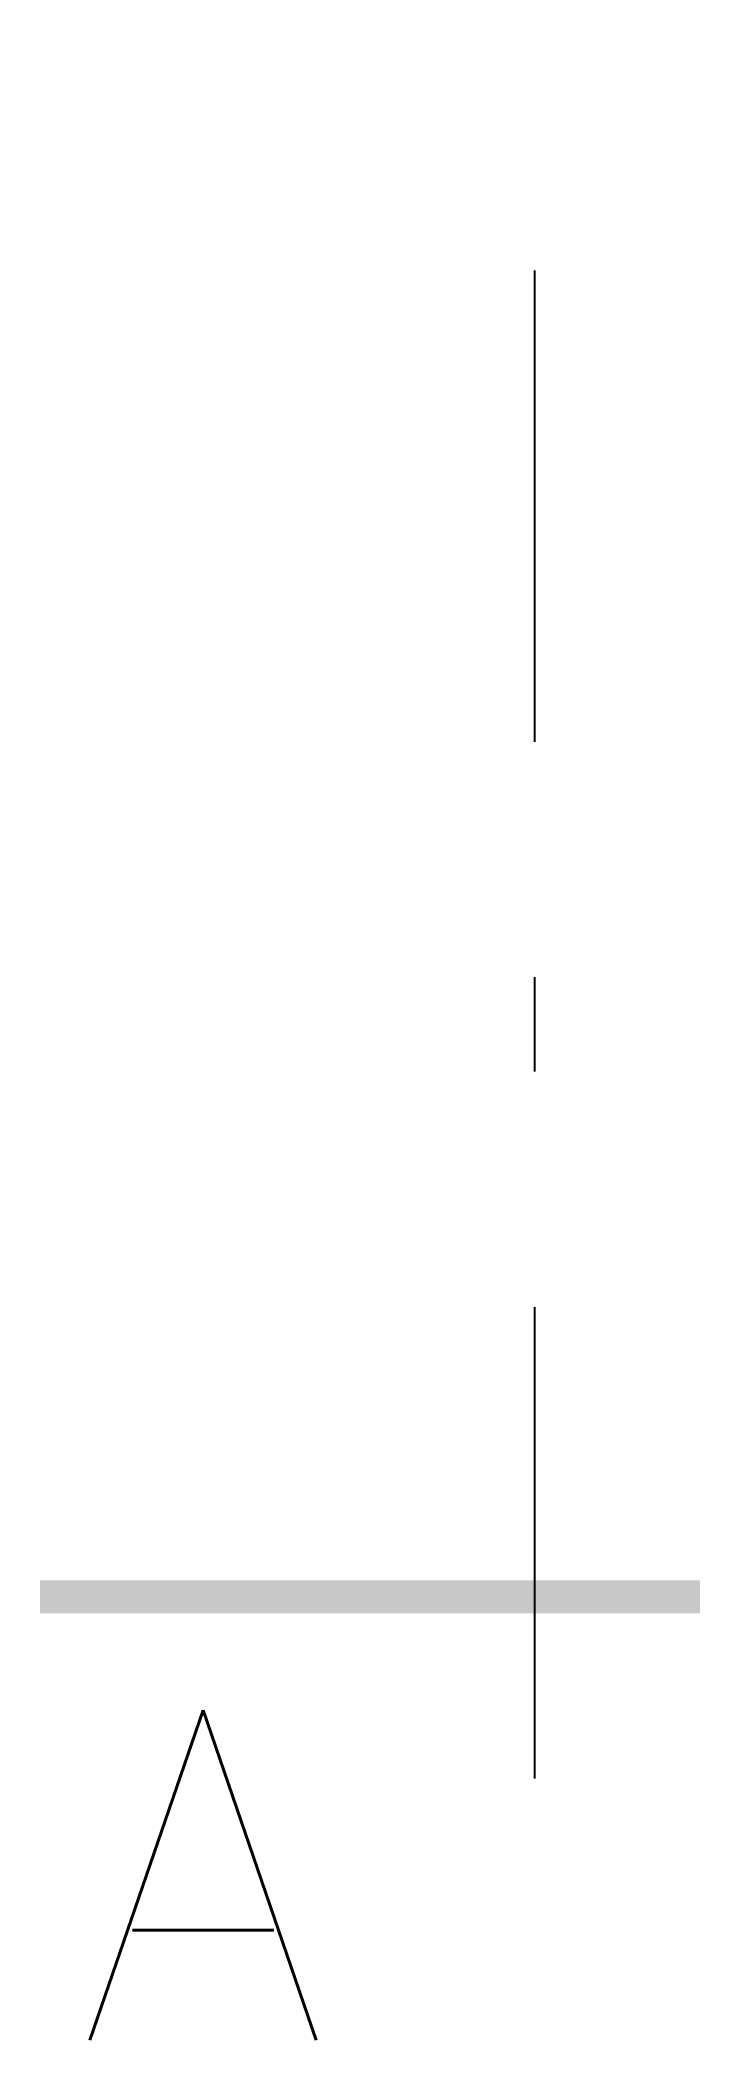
# Model space of a CAD drawing. Header units: millimetres. Extents: x 1172.05 to 1172.75, y -1385.61 to -1383.49.
import ezdxf
from ezdxf.enums import TextEntityAlignment as Align

# ---------------------------------------------------------------- set-up
doc = ezdxf.new("R2010")
doc.units = ezdxf.units.MM
doc.linetypes.add('DASHDOT', pattern=[1, 0.5, -0.25, 0, -0.25])
doc.layers.add('Símbolos_Gráficos', color=1, linetype='Continuous')
doc.styles.add('r140', font='romans.shx')

msp = doc.modelspace()

# ---------------------------------------------------------------- linework, layer by layer
at = {"layer": 'Símbolos_Gráficos', "color": 6, "linetype": 'DASHDOT'}
msp.add_line((1172.5715, -1385.3334), (1172.5715, -1383.4889), dxfattribs=at)
at = {"layer": 'Símbolos_Gráficos', "color": 1}
msp.add_solid([(1172.0465, -1385.1234), (1172.7465, -1385.1234), (1172.0465, -1385.1584), (1172.7465, -1385.1584)], dxfattribs=at)

# ---------------------------------------------------------------- texts
at = {"layer": 'Símbolos_Gráficos', "color": 5, "style": 'r140'}
msp.add_text('A', height=0.35, dxfattribs=at).set_placement((1172.2195, -1385.436), align=Align.MIDDLE)

doc.saveas('drawing.dxf')
